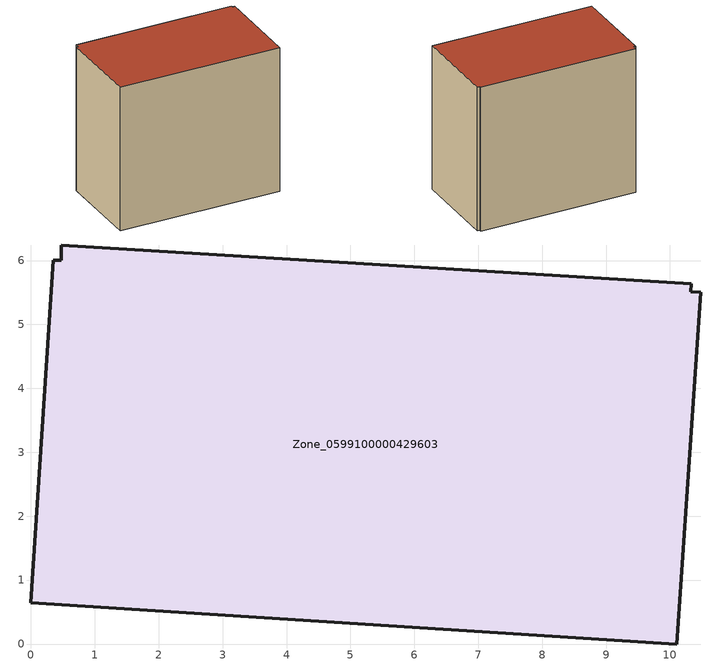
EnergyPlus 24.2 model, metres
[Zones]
Zone_0599100000429603
 floor ground (C_G): 10.34,5.63 10.32,5.51 10.48,5.5 10.11,0 0,0.65 0.34,6.01 0.47,6 0.48,6.24 z0
 wall outside (C_F): 10.34,5.63 0.48,6.24 0.47,6 0.34,6.01 0,0.65 10.11,0 10.48,5.5 10.32,5.51 10.34,5.63 z0:9.2
 roof outside (C_R): 10.32,5.51 10.34,5.63 0.48,6.24 0.47,6 0.34,6.01 0,0.65 10.11,0 10.48,5.5 z9.2
[BUILDING]
Pand.0599100000429603: North Axis=0; Terrain=City; Loads Convergence Tolerance Value=0.04; Temperature Convergence Tolerance Value=0.4; Solar Distribution=FullExterior; Maximum Number of Warmup Days=25; Minimum Number of Warmup Days=1
[Site:Location]
Rotterdam.The.Hague.AP_ZH_NLD Design_Conditions: Latitude=51.96; Longitude=4.45; Time Zone=1; Elevation=-4.5
[SITE:GROUNDTEMPERATURE:BUILDINGSURFACE]
18, 18, 18, 18, 18, 18, 18, 18, 18, 18, 18, 18
[MATERIAL] Thermal Absorptance=0.9; Solar Absorptance=0.7; Visible Absorptance=0.7
Name | Roughness | Thickness | Conductivity | Density | Specific Heat
G.TC.2006-2014 | MediumSmooth | 0.15 | 0.06 | 540 | 1210
F.TC.2006-2014 | Rough | 0.3 | 0.12 | 1920 | 840
R.TC.2006-2014 | MediumRough | 0.2 | 0.08 | 1500 | 1000
[CONSTRUCTION]
C_G: G.TC.2006-2014
C_F: F.TC.2006-2014
C_R: R.TC.2006-2014
[ZONE]
Zone_0599100000429603: Type=1; Multiplier=1; Ceiling Height=Autocalculate; Volume=Autocalculate; Floor Area=autocalculate; Part of Total Floor Area=Yes
[ZONEINFILTRATION:DESIGNFLOWRATE]
Infil_Zone_0599100000429603: Zone or ZoneList or Space or SpaceList=Zone_0599100000429603; Schedule=AlwaysOn; Design Flow Rate Calculation Method=Flow/Area; Flow Rate per Floor Area=0.0015; Constant Term Coefficient=1; Temperature Term Coefficient=0; Velocity Term Coefficient=0; Velocity Squared Term Coefficient=0
[HVACTEMPLATE:ZONE:IDEALLOADSAIRSYSTEM]
Zone_0599100000429603: Maximum Heating Supply Air Temperature=50; Minimum Cooling Supply Air Temperature=13; Maximum Heating Supply Air Humidity Ratio=0.0156; Minimum Cooling Supply Air Humidity Ratio=0.0077; Heating Limit=NoLimit; Cooling Limit=NoLimit; Dehumidification Control Type=ConstantSensibleHeatRatio; Cooling Sensible Heat Ratio=0.7; Dehumidification Setpoint=60; Humidification Control Type=None; Humidification Setpoint=30; Outdoor Air Method=None; Outdoor Air Flow Rate per Person=0.00944; Outdoor Air Flow Rate per Zone Floor Area=0; Outdoor Air Flow Rate per Zone=0; Demand Controlled Ventilation Type=None; Outdoor Air Economizer Type=NoEconomizer; Heat Recovery Type=None; Sensible Heat Recovery Effectiveness=0.7; Latent Heat Recovery Effectiveness=0.65
[ZONECONTROL:THERMOSTAT]
ThermostatControl_Zone_0599100000429603: Zone or ZoneList=Zone_0599100000429603; Control Type Schedule=DualSetpointControlType; Control 1=Thermostat_Zone_0599100000429603; Temperature Difference Between Cutout And Setpoint=0
[THERMOSTATSETPOINT:DUALSETPOINT]
Thermostat_Zone_0599100000429603: Heating Setpoint Temperature Schedule=HeatingSetpoint_Zone_0599100000429603; Cooling Setpoint Temperature Schedule=CoolingSetpoint_Zone_0599100000429603
[SCHEDULE:COMPACT]
HeatingSetpoint_Zone_0599100000429603: Through: 12/31, For: AllDays, Until: 24:00, 21
CoolingSetpoint_Zone_0599100000429603: Through: 12/31, For: AllDays, Until: 24:00, 24
DualSetpointControlType: Through: 12/31, For: AllDays, Until: 24:00, 4
AlwaysOn: Through: 12/31, For: AllDays, Until: 24:00, 1
